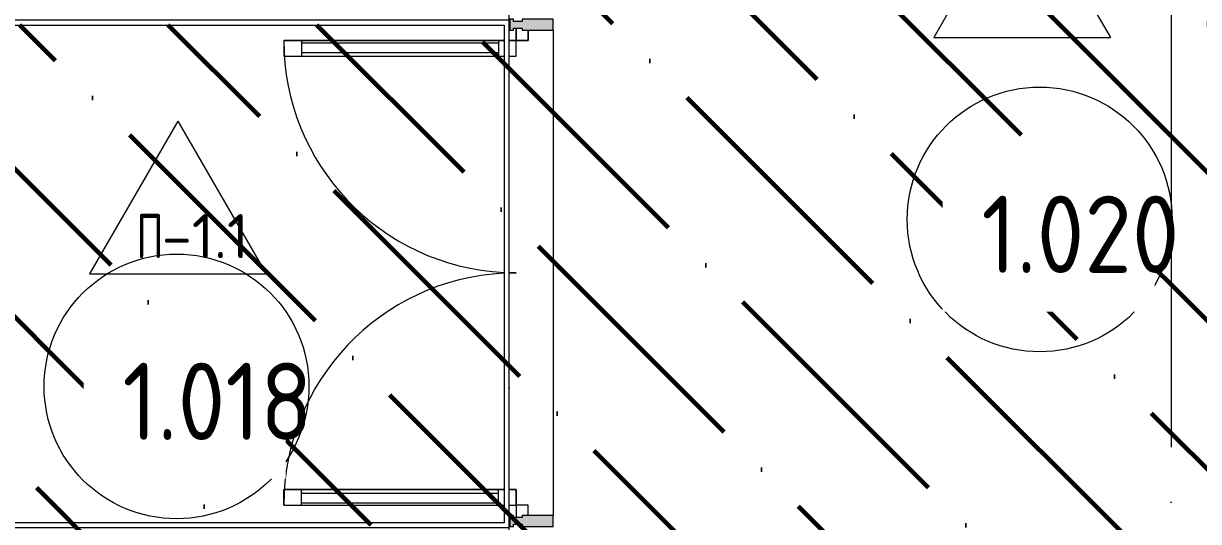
# Model space of a CAD drawing. Header units: millimetres. Extents: x -68946 to 288321, y -402657 to 324925.
# Drawn here: x 84888 to 90212, y 28725 to 30984 of the extents above; entities that cross this region are included whole.
import ezdxf

# ---------------------------------------------------------------- set-up
doc = ezdxf.new("R2010")
doc.units = ezdxf.units.MM
doc.linetypes.add('ADSK_Линия сетки', pattern=[2500, 2000, -250, 0, -250])
for name, color, linetype, lineweight in [('3.4) ПТ-2.15    4 вып', 200, 'Continuous', 60), ('A-AREA-____-IDEN', 250, 'Continuous', 9), ('A-DETL-GENF-OTLN', 250, 'Continuous', 5), ('A-DOOR-____-OTLN', 250, 'Continuous', 5), ('A-FLOR-____-IDEN', 11, 'Continuous', 9), ('A-FLOR-____-OTLN', 192, 'Continuous', 9), ('A-GENM-____-OTLN', 250, 'Continuous', 9), ('A-GLAZ-CWMG-MCUT', 51, 'Continuous', 9), ('A-GLAZ-CWMG-OTLN', 51, 'Continuous', 5), ('S-GRID-____-OTLN', 250, 'Continuous', 9)]:
    doc.layers.add(name, color=color, linetype=linetype, lineweight=lineweight)
doc.styles.add('ISOCPEUR_1', font='isocpeur.ttf', dxfattribs={"width": 0.9, "height": 250})
doc.styles.add('ISOCPEUR_2', font='isocpeur.ttf', dxfattribs={"height": 160})

# ---------------------------------------------------------------- blocks, each defined once
blk = doc.blocks.new('Прямоугольный импост - Импост структурный с накладкой - 180мм-37172030-АР1_Маркировочный план 1 этажа С2и3')
at = {"layer": 'A-GLAZ-CWMG-OTLN'}
blk.add_hatch(color=50, dxfattribs=at).paths.add_polyline_path([(-25, -17), (-25, 0), (-15, 0), (-15, 40), (-25, 40), (-25, 180), (25, 180), (25, 40), (15, 40), (15, 0), (25, 0), (25, -17), (-15, -17)])
at = {"layer": 'A-GLAZ-CWMG-MCUT', "lineweight": 5}
for p, q in [((-25, 40), (-25, 180)), ((-25, 180), (25, 180)), ((25, 180), (25, 40)), ((-15, 40), (-25, 40)), ((-25, -17), (-25, 0)), ((-25, 0), (-15, 0)), ((-15, 0), (-15, 40)), ((15, 40), (15, 0)), ((25, 40), (15, 40)), ((15, 0), (25, 0)), ((25, 0), (25, -17)), ((25, -17), (-25, -17))]:
    blk.add_line(p, q, dxfattribs=at)
blk = doc.blocks.new('Дверь_Витражная_СКБ_2Ст - ДВН_ДАО_Главный вход-37172286-АР1_Маркировочный план 1 этажа С2и3')
at = {"layer": 'A-DETL-GENF-OTLN', "lineweight": 5}
for p, q in [((-1053, 1040.5), (-983, 1040.5)), ((-1053, 1040.5), (-1053, 42)), ((-983, 1040.5), (-1053, 1040.5)), ((-1053, 1040.5), (-1053, 42)), ((-983, 1040.5), (-983, 42)), ((-983, 42), (-983, 1040.5)), ((1053, 1040.5), (983, 1040.5)), ((983, 1040.5), (983, 42)), ((1053, 1040.5), (983, 1040.5)), ((983, 1040.5), (983, 42)), ((1053, 1040.5), (1053, 42)), ((1053, 42), (1053, 1040.5)), ((-1053, 960.5), (-983, 960.5)), ((-1043, 960.5), (-1043, 67.5)), ((-999, 960.5), (-999, 67.5)), ((1053, 960.5), (983, 960.5)), ((999, 960.5), (999, 67.5)), ((1043, 960.5), (1043, 67.5)), ((-1053, 67.5), (-983, 67.5)), ((1053, 67.5), (983, 67.5)), ((-1053, 20), (-1053, -12.5)), ((-1053, 20), (-1053, -12.5)), ((-983, 20), (-983, -12.5)), ((-983, -12.5), (-983, 20)), ((983, 20), (983, -12.5)), ((983, 20), (983, -12.5)), ((1053, 20), (1053, -12.5)), ((1053, -12.5), (1053, 20)), ((-1053, -12.5), (-1110, -12.5)), ((-1053, -12.5), (-1110, -12.5)), ((-983, -12.5), (-1053, -12.5)), ((-1053, -12.5), (-983, -12.5)), ((-1053, -67.5), (-1053, -12.5)), ((-1053, -67.5), (-1053, -12.5)), ((983, -12.5), (1053, -12.5)), ((983, -12.5), (1053, -12.5)), ((1053, -67.5), (1053, -12.5)), ((1053, -12.5), (1110, -12.5)), ((1053, -12.5), (1053, -67.5)), ((1110, -12.5), (1053, -12.5)), ((-1100, -67.5), (-1053, -67.5)), ((-1100, -67.5), (-1053, -67.5)), ((1100, -67.5), (1053, -67.5)), ((1053, -67.5), (1100, -67.5))]:
    blk.add_line(p, q, dxfattribs=at)
at = {"layer": 'A-DOOR-____-OTLN'}
for p, q in [((-1053, 1040.5), (-1053, 42)), ((1053, 1040.5), (1053, 42)), ((-1053, 20), (-1053, -12.5)), ((1053, 20), (1053, -12.5))]:
    blk.add_line(p, q, dxfattribs=at)
for centre, start, end in [((-1053, -12.5), 2.9727, 90), ((1053, -12.5), 90, 177.0273), ((-1053, -12.5), 360, 1.7723), ((1053, -12.5), 178.2277, 180)]:
    blk.add_arc(centre, 1053, start, end, dxfattribs=at)
blk = doc.blocks.new('ASML_АР_Решетка вентиляционная встроенная - ГР-5_3000х2300-42052763-АР1_Маркировочный план 1 этажа С2и3')
at = {"layer": 'A-GENM-____-OTLN', "lineweight": 5}
for p, q in [((-1150, 1500), (-1150, -1500)), ((1105, 1500), (-1095, 1500)), ((1150, -1500), (1150, 1500)), ((-1128, 1478), (1128, 1478)), ((-1128, -1478), (-1128, 1478)), ((1128, 1478), (1128, -1478)), ((1128, -1478), (-1128, -1478)), ((-1150, -1500), (1150, -1500))]:
    blk.add_line(p, q, dxfattribs=at)
blk = doc.blocks.new('AAR_СКБ_Марка_Помещения_мал - Номер-28977439-АР1_Маркировочный план 1 этажа С2и3')
at = {"layer": 'A-AREA-____-IDEN'}
blk.add_circle((-0.028, 0), 3, dxfattribs=at)
blk = doc.blocks.new('AAR_СКБ_Марка_Перекрытия - Марка пола-17325028-АР1_Маркировочный план 1 этажа С2и3')
at = {"layer": 'A-FLOR-____-IDEN'}
for p, q in [((0, 6.932), (-4.002, 0)), ((0, 6.932), (4.002, 0)), ((-4.002, 0), (4.002, 0))]:
    blk.add_line(p, q, dxfattribs=at)

msp = doc.modelspace()

# ---------------------------------------------------------------- hatches: boundary and pattern name
at = {"layer": '3.4) ПТ-2.15    4 вып'}
h = msp.add_hatch(dxfattribs=at)
h.set_pattern_fill('ANSI36', color=256, scale=150, angle=90)
h.paths.add_polyline_path([(92162.8919, 36194.9403), (87287.8919, 36194.9403), (87287.8919, 26225), (92162.8919, 26225)])
h = msp.add_hatch(dxfattribs=at)
h.set_pattern_fill('ANSI36', color=256, scale=150, angle=90)
h.paths.add_polyline_path([(87287.8919, 30976), (84109.9138, 30976), (84109.9138, 26225), (87287.8919, 26225)])

# ---------------------------------------------------------------- linework, layer by layer
at = {"layer": 'A-FLOR-____-OTLN', "color": 18, "lineweight": 5, "true_color": 0x000000}
msp.add_line((87287.8919, 30953), (87287.8919, 28753), dxfattribs=at)
at = {"layer": 'S-GRID-____-OTLN', "color": 18, "linetype": 'ADSK_Линия сетки', "true_color": 0x000000}
for p, q in [((87087.9138, -2919.5356), (87087.9138, 61063.6538)), ((90087.9138, 61063.6538), (90087.9138, -2919.5356))]:
    msp.add_line(p, q, dxfattribs=at)

# ---------------------------------------------------------------- block references
at = {"layer": 'A-AREA-____-IDEN', "color": 18, "true_color": 0x000000, "xscale": 200, "yscale": 200, "zscale": 99.99999999999993}
for p in [(89498.0886, 30095.104), (85587.1258, 29337.7261)]:
    msp.add_blockref('AAR_СКБ_Марка_Помещения_мал - Номер-28977439-АР1_Маркировочный план 1 этажа С2и3', p, dxfattribs=at)
at = {"layer": 'A-DOOR-____-OTLN', "color": 18, "true_color": 0x000000, "rotation": 89.99999999999935}
msp.add_blockref('Дверь_Витражная_СКБ_2Ст - ДВН_ДАО_Главный вход-37172286-АР1_Маркировочный план 1 этажа С2и3', (87107.8919, 29853), dxfattribs=at)
at = {"layer": 'A-FLOR-____-IDEN', "color": 18, "true_color": 0x000000, "xscale": 99.99999999999993, "yscale": 99.99999999999993, "zscale": 99.99999999999993}
for p in [(89412.5227, 30919.687), (85587.9138, 29848)]:
    msp.add_blockref('AAR_СКБ_Марка_Перекрытия - Марка пола-17325028-АР1_Маркировочный план 1 этажа С2и3', p, dxfattribs=at)
at = {"layer": 'A-GENM-____-OTLN', "color": 18, "lineweight": 5, "true_color": 0x000000, "rotation": 89.99999999999973}
msp.add_blockref('ASML_АР_Решетка вентиляционная встроенная - ГР-5_3000х2300-42052763-АР1_Маркировочный план 1 этажа С2и3', (85587.9138, 29848), dxfattribs=at)
at = {"layer": 'A-GLAZ-CWMG-OTLN', "color": 18, "true_color": 0x000000, "extrusion": (0, 0, -1), "rotation": 90.00000000000065}
for p in [(-87107.8919, 30978), (-87107.8919, 28728)]:
    msp.add_blockref('Прямоугольный импост - Импост структурный с накладкой - 180мм-37172030-АР1_Маркировочный план 1 этажа С2и3', p, dxfattribs=at)

# ---------------------------------------------------------------- texts
at = {"layer": 'A-FLOR-____-IDEN', "color": 18, "true_color": 0x000000, "char_height": 200, "attachment_point": 1, "style": 'ISOCPEUR_2'}
for s, insert, width in [('\\fISOCPEUR|b0|i0|c204|p34|;\\W.7;П', (85398.7789, 30119.3858), 140.295312), ('-1.1', (85514.5341, 30119.3858), 342.320562)]:
    msp.add_mtext(s, dxfattribs=dict(at, insert=insert, width=width))

# ---------------------------------------------------------------- next in the draw order: texts
at = {"layer": 'A-AREA-____-IDEN', "color": 18, "true_color": 0x000000, "char_height": 350, "attachment_point": 1, "style": 'ISOCPEUR_1', "bg_fill": 3, "box_fill_scale": 1.5, "bg_fill_color": 256, "bg_fill_transparency": 0}
for s, insert, width in [('1.020', (89228.5883, 30202.5896), 609.2825), ('1.018', (85336.0255, 29445.2116), 564.388)]:
    msp.add_mtext(s, dxfattribs=dict(at, insert=insert, width=width))

doc.saveas('drawing.dxf')
